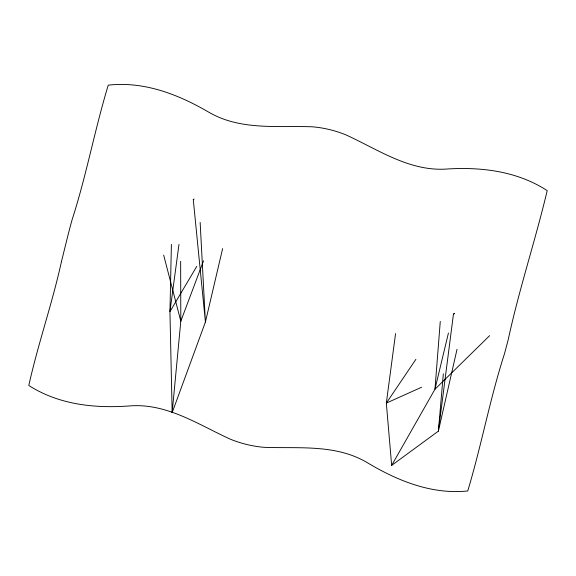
<?xml version="1.0" encoding="UTF-8"?>
<svg xmlns="http://www.w3.org/2000/svg" width="576" height="576" viewBox="0 0 576 576"><rect width="100%" height="100%" fill="white"/><g stroke="black" fill="none" stroke-linecap="round" stroke-linejoin="round"><path stroke-width="0.86" d="M171.396 244.433L169.942 311.645L172.159 412.654L205.416 322.027L222.631 248.587M440.273 321.437L434.966 389.232L391.658 465.394L386.33 403.099L395.554 333.619M443.34 373.846L438.386 431.136L391.658 465.394M172.159 412.654L180.806 321.199L180.648 261.346M454.046 313.358L453.42 314.402L438.386 431.136L457.027 349.308M178.978 244.426L169.942 311.645L196.783 266.357M448.43 333.036L434.966 389.232L489.658 335.65M203.558 260.762L180.806 321.199L163.67 255.103M415.901 359.323L386.33 403.099L421.61 387.238M453.42 314.402L454.594 313.488M194.083 199.066L193.262 199.534L205.416 322.027L200.146 222.415M193.752 199.505L193.241 199.303M61.452 261.59C52.322 303.365 38.052 343.75 28.8 385.488C59.458 405.007 95.443 408.578 130.867 405.835C167.53 403.459 198.562 424.771 230.422 439.222A67.838 39.139 14.8 0 0 264.182 447.336C298.894 448.625 335.866 443.981 367.222 462.629C397.562 480.794 431.662 494.698 467.748 490.961C481.37 445.759 489.866 399.168 504.346 354.197A46.872 1.512 -76.5 0 0 508.385 338.933C519.185 288.914 535.385 240.365 547.2 190.62C516.946 170.957 480.6 166.709 445.356 169.121C408.65 171.058 377.827 149.422 345.96 134.899A66.802 38.542 14.8 0 0 312.199 126.792C277.481 125.561 240.559 130.608 209.002 112.327C178.488 94.486 144.252 81.108 108.252 85.147C94.73 129.672 86.378 175.608 72.043 219.91A46.159 1.49 -76.5 0 0 67.997 235.188L61.452 261.59"/></g></svg>
